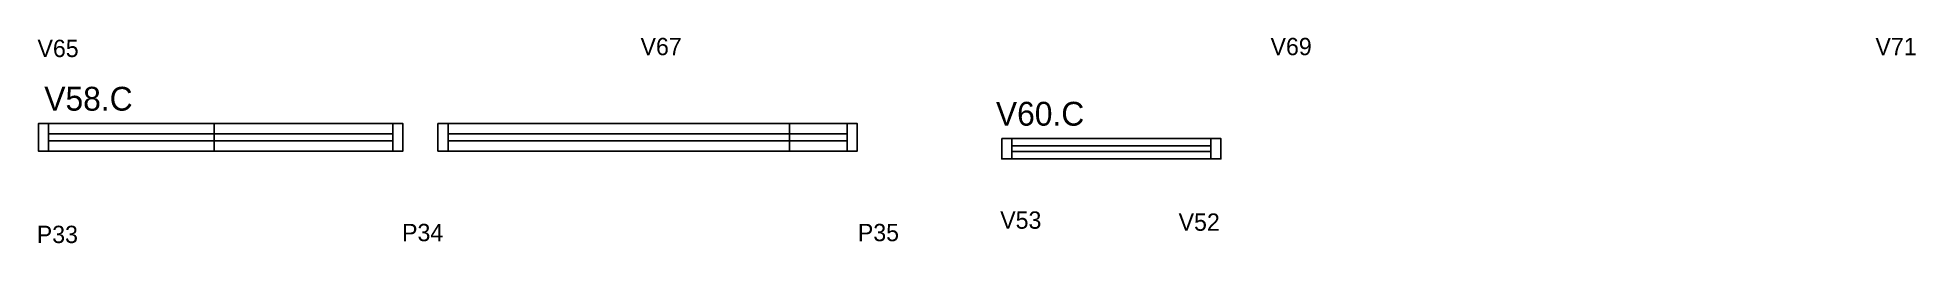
# Model space of a CAD drawing. Header units: metres. Extents: x 4106 to 5409, y 149 to 292.
import ezdxf

# ---------------------------------------------------------------- set-up
doc = ezdxf.new("R2010")
doc.units = ezdxf.units.M
for name, color, linetype in [('5', 7, 'Continuous'), ('NOMENCLATURA', 7, 'Continuous'), ('Painéis', 7, 'Continuous'), ('SARR_2.2x7', 7, 'Continuous'), ('SARR_EDITAR', 7, 'Continuous')]:
    doc.layers.add(name, color=color, linetype=linetype)

msp = doc.modelspace()

# ---------------------------------------------------------------- linework, layer by layer
at = {"layer": 'Painéis', "color": 7, "lineweight": 25}
for points in [[(4228.6, 213.3), (4106.6, 213.3), (4106.6, 232.3), (4228.6, 232.3)], [(4228.6, 232.3), (4359.6, 232.3), (4359.6, 213.3), (4228.6, 213.3)], [(4627.9, 213.3), (4383.9, 213.3), (4383.9, 232.3), (4627.9, 232.3)], [(4627.9, 232.3), (4674.9, 232.3), (4674.9, 213.3), (4627.9, 213.3)]]:
    msp.add_lwpolyline(points, close=True, dxfattribs=at)
msp.add_lwpolyline([(4775.2, 221.9), (4775.2, 207.9), (4927.2, 207.9), (4927.2, 221.9), (4775.2, 221.9)], dxfattribs=at)
at = {"layer": 'SARR_2.2x7', "color": 7, "lineweight": 25}
for p, q in [((4113.6, 232.3), (4113.6, 213.3)), ((4113.6, 225.3), (4352.6, 225.3)), ((4352.6, 232.3), (4352.6, 213.3)), ((4390.9, 232.3), (4390.9, 213.3)), ((4390.9, 225.3), (4667.9, 225.3)), ((4667.9, 232.3), (4667.9, 213.3)), ((4782.2, 221.9), (4782.2, 207.9)), ((4920.2, 221.9), (4920.2, 207.9)), ((4352.6, 220.3), (4113.6, 220.3)), ((4667.9, 220.3), (4390.9, 220.3))]:
    msp.add_line(p, q, dxfattribs=at)
at = {"layer": 'SARR_EDITAR', "color": 7, "lineweight": 25}
for p, q in [((4920.2, 216.9), (4782.2, 216.9)), ((4782.2, 212.9), (4920.2, 212.9))]:
    msp.add_line(p, q, dxfattribs=at)

# ---------------------------------------------------------------- texts
at = {"layer": '5', "color": 7, "lineweight": 25}
for s, p in [('V65', (4106, 278.4)), ('V67', (4524.5, 279.7)), ('V69', (4961.7, 279.7)), ('V71', (5381.5, 279.7)), ('V53', (4774.1, 159.5)), ('V52', (4897.9, 158.1)), ('P33', (4105.5, 149.6)), ('P34', (4359, 150.9)), ('P35', (4675.3, 150.9))]:
    msp.add_text(s, height=12, dxfattribs=at).set_placement(p)
at = {"layer": 'NOMENCLATURA', "color": 7, "lineweight": 25}
for s, p in [('V58.C', (4110.7, 241.3)), ('V60.C', (4771.1, 230.9))]:
    msp.add_text(s, height=16.5, dxfattribs=at).set_placement(p)

doc.saveas('drawing.dxf')
